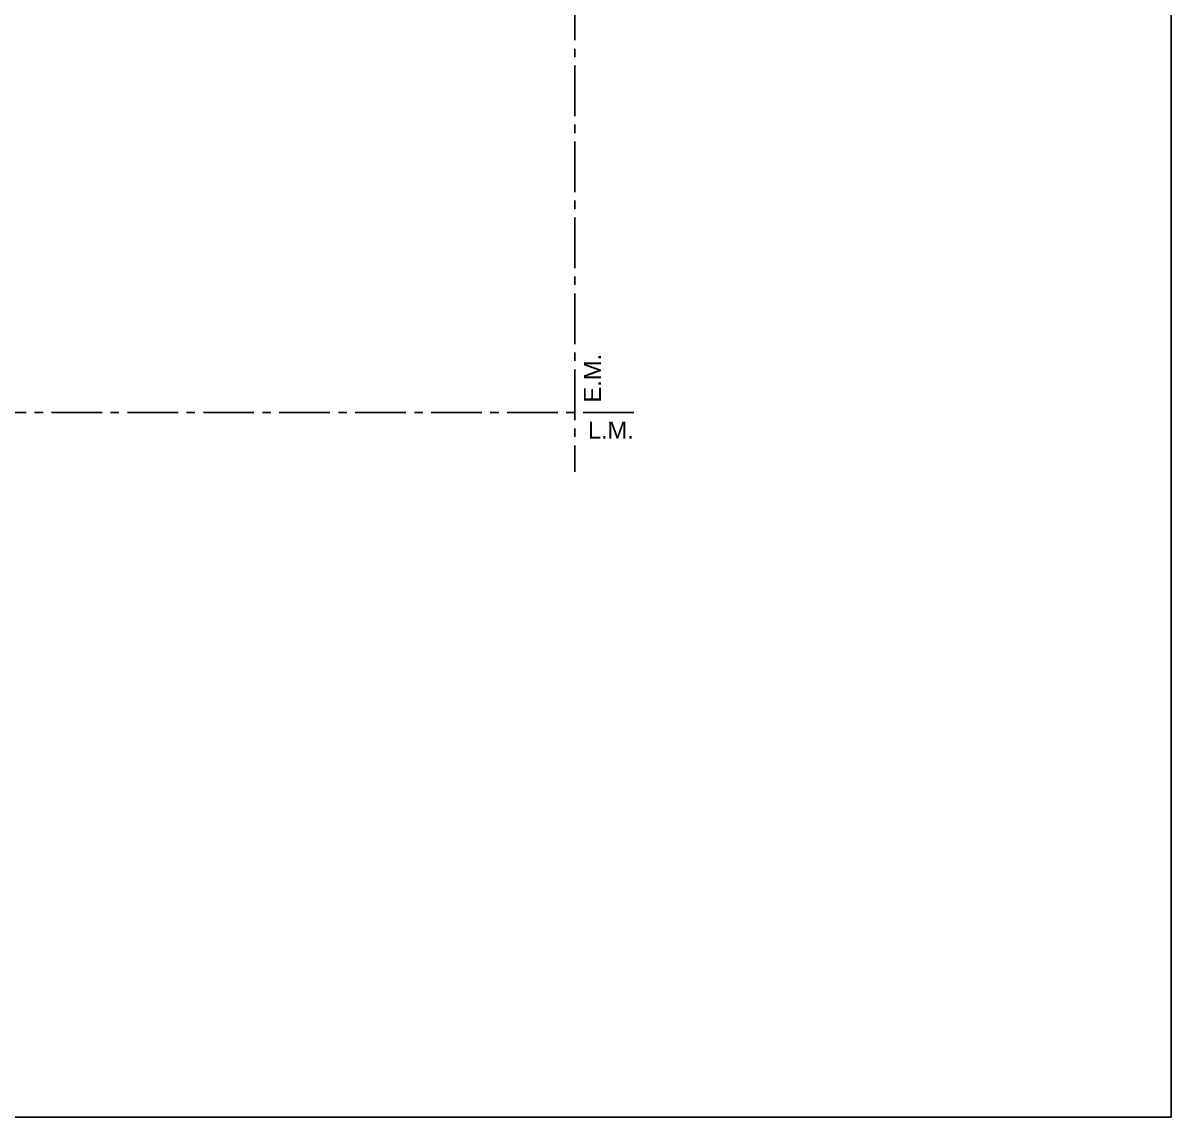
# Model space of a CAD drawing. Header units: millimetres. Extents: x 141 to 456, y -20 to 129.
# Drawn here: x 256.84 to 270.44, y 57.08 to 70.04 of the extents above; entities that cross this region are included whole.
import ezdxf

# ---------------------------------------------------------------- set-up
doc = ezdxf.new("R2010")
doc.units = ezdxf.units.MM
doc.header["$LTSCALE"] = 0.1
doc.header["$MEASUREMENT"] = 0
doc.linetypes.add('ACAD_ISO04W100', pattern=[30, 24, -3, 0, -3])
doc.layers.add('EJES', color=6, linetype='Continuous')
doc.layers.add('Textos', color=7, linetype='Continuous')
doc.styles.add('Diego', font='arial.ttf')

msp = doc.modelspace()

# ---------------------------------------------------------------- linework, layer by layer
at = {"layer": 'EJES', "linetype": 'ACAD_ISO04W100', "ltscale": 0.25}
for p, q in [((263.3729, 81.237), (263.3729, 64.7243)), ((252.6729, 65.4243), (264.0729, 65.4243))]:
    msp.add_line(p, q, dxfattribs=at)
at = {"layer": 'EJES'}
msp.add_lwpolyline([(236.3062, 87.5337), (270.4396, 87.5337), (270.4396, 57.0774), (236.3062, 57.0774)], close=True, dxfattribs=at)

# ---------------------------------------------------------------- texts
at = {"layer": 'Textos', "color": 2, "insert": (263.6829, 66.1195), "char_height": 0.2, "width": 0.738387, "attachment_point": 9, "rotation": 90, "style": 'Diego'}
msp.add_mtext('E.M.', dxfattribs=at)
at = {"layer": 'Textos', "color": 2, "insert": (264.0729, 65.1164), "char_height": 0.2, "width": 0.601279, "attachment_point": 9, "style": 'Diego'}
msp.add_mtext('L.M.', dxfattribs=at)

doc.saveas('drawing.dxf')
